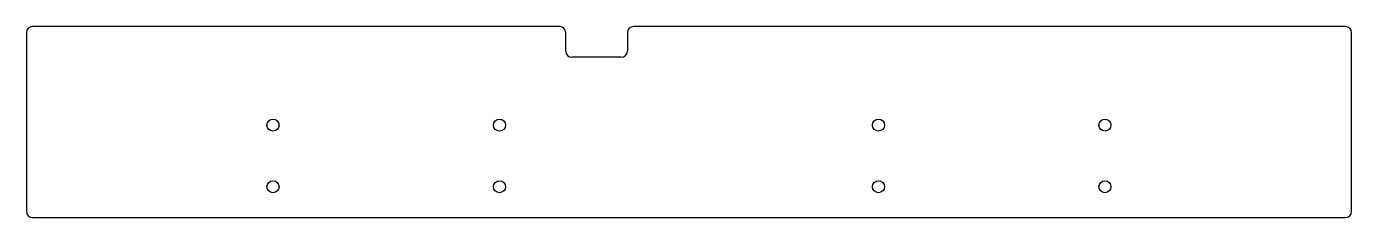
# Model space of a CAD drawing. Header units: inches. Extents: x -14.1 to 2.9, y -1.7 to 0.7.
import ezdxf

# ---------------------------------------------------------------- set-up
doc = ezdxf.new("R2010")
doc.units = ezdxf.units.IN
doc.header["$MEASUREMENT"] = 0

msp = doc.modelspace()

# ---------------------------------------------------------------- linework, layer by layer
at = {"color": 7, "linetype": 'Continuous', "lineweight": 25}
for p, q in [((-7.24, 0.697), (-13.973, 0.697)), ((2.799, 0.697), (-6.296, 0.697)), ((-14.051, 0.618), (-14.051, -1.665)), ((-7.162, 0.382), (-7.162, 0.618)), ((-6.374, 0.618), (-6.374, 0.382)), ((2.878, -1.665), (2.878, 0.618)), ((-6.453, 0.303), (-7.083, 0.303)), ((-13.973, -1.744), (2.799, -1.744))]:
    msp.add_line(p, q, dxfattribs=at)
for centre in [(-10.902, -0.563), (-8.008, -0.563), (-3.166, -0.563), (-0.272, -0.563), (-10.902, -1.35), (-8.008, -1.35), (-3.166, -1.35), (-0.272, -1.35)]:
    msp.add_circle(centre, 0.0768, dxfattribs=at)
for centre, start, end in [((-13.973, 0.618), 90, 180), ((-7.24, 0.618), 0, 90), ((-6.296, 0.618), 90, 180), ((2.799, 0.618), 0, 90), ((-7.083, 0.382), 180, 270), ((-6.453, 0.382), 270, 0), ((-13.973, -1.665), 180, 270), ((2.799, -1.665), 270, 0)]:
    msp.add_arc(centre, 0.0787, start, end, dxfattribs=at)

doc.saveas('drawing.dxf')
